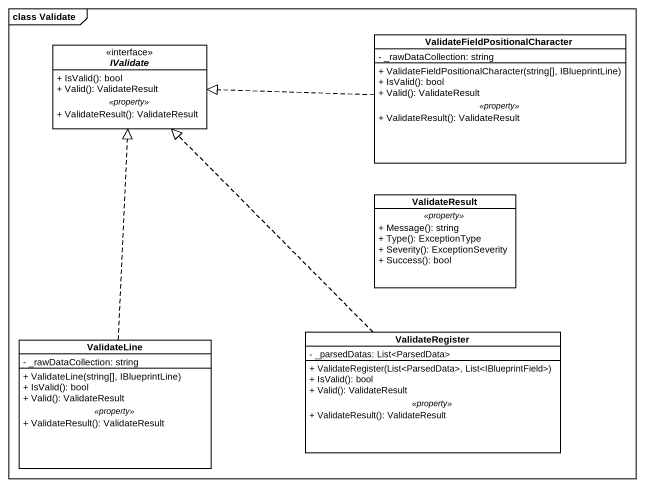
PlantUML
@startuml
mainframe class Validate
hide circle
hide empty members
skinparam classAttributeIconSize 0
interface IValidate <<interface>> {
  + IsValid(): bool
  + Valid(): ValidateResult
  .. <<property>> ..
  + ValidateResult(): ValidateResult
}
class "ValidateFieldPositionalCharacter" as ValidateFieldPositionalChara {
  - _rawDataCollection: string
  --
  + ValidateFieldPositionalCharacter(string[], IBlueprintLine)
  + IsValid(): bool
  + Valid(): ValidateResult
  .. <<property>> ..
  + ValidateResult(): ValidateResult
}
class ValidateResult {
  .. <<property>> ..
  + Message(): string
  + Type(): ExceptionType
  + Severity(): ExceptionSeverity
  + Success(): bool
}
class ValidateLine {
  - _rawDataCollection: string
  --
  + ValidateLine(string[], IBlueprintLine)
  + IsValid(): bool
  + Valid(): ValidateResult
  .. <<property>> ..
  + ValidateResult(): ValidateResult
}
class ValidateRegister {
  - _parsedDatas: List<ParsedData>
  --
  + ValidateRegister(List<ParsedData>, List<IBlueprintField>)
  + IsValid(): bool
  + Valid(): ValidateResult
  .. <<property>> ..
  + ValidateResult(): ValidateResult
}
ValidateFieldPositionalChara .left.|> IValidate
ValidateLine .up.|> IValidate
ValidateRegister .up.|> IValidate
@enduml
